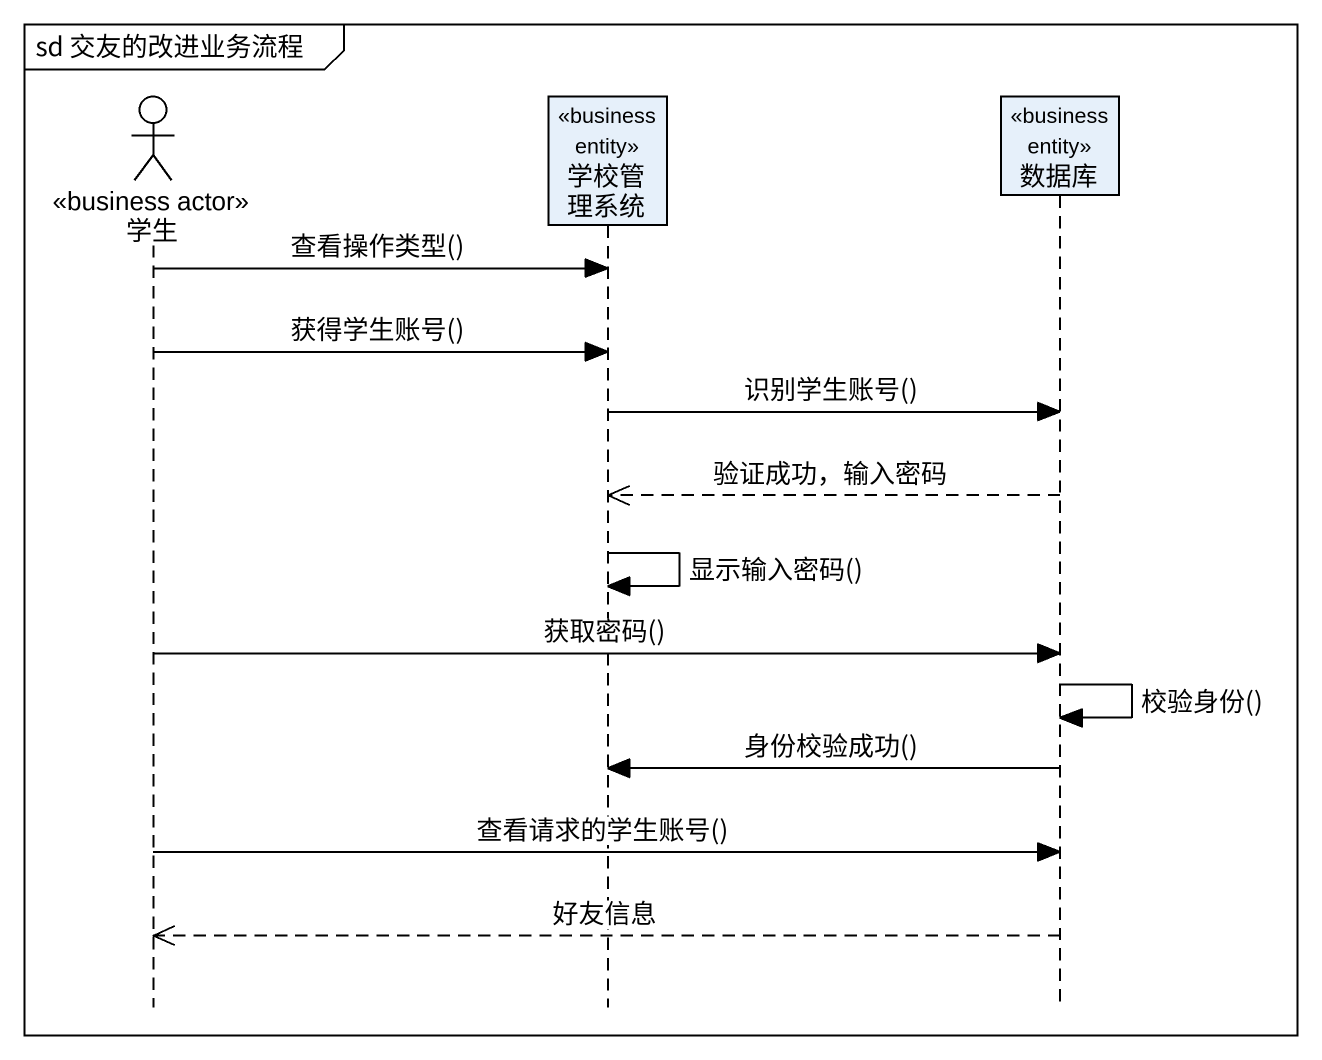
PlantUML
@startuml
mainframe sd 交友的改进业务流程
hide footbox
actor 学生 <<business actor>>
participant 学校管理系统 <<business entity>>
participant 数据库 <<business entity>>

学生 -> 学校管理系统 : 查看操作类型()
学生 -> 学校管理系统 : 获得学生账号()
学校管理系统 -> 数据库 : 识别学生账号()
数据库 -->> 学校管理系统 : 验证成功，输入密码
学校管理系统 -> 学校管理系统 : 显示输入密码()
学生 -> 数据库 : 获取密码()
数据库 -> 数据库 : 校验身份()
数据库 -> 学校管理系统 : 身份校验成功()
学生 -> 数据库 : 查看请求的学生账号()
数据库 -->> 学生 : 好友信息
@enduml
